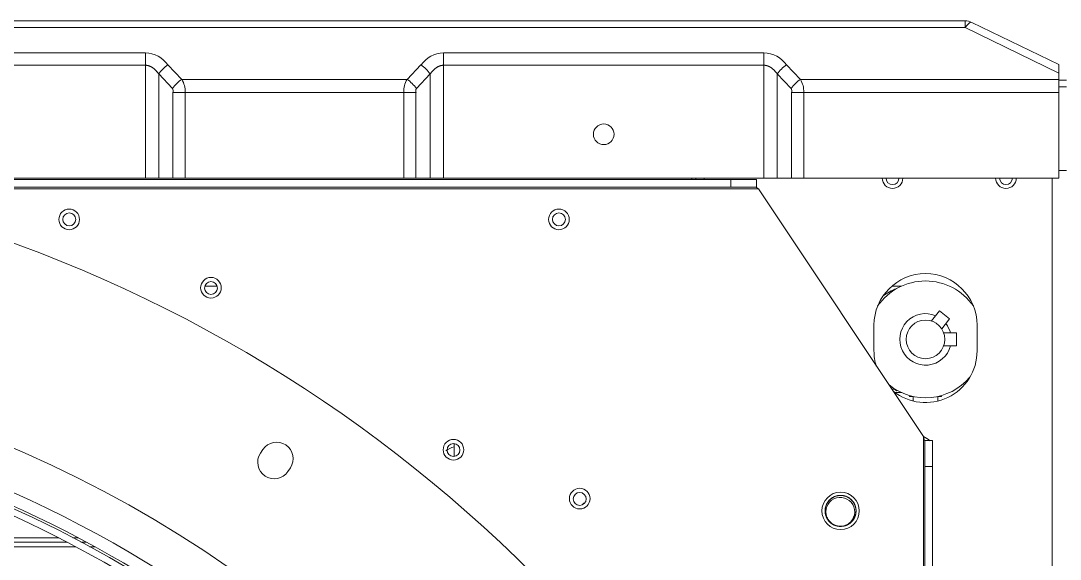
# Model space of a CAD drawing. Header units: millimetres. Extents: x 113490 to 142599, y -20467 to 115.
# Drawn here: x 126723.5 to 127126.7, y -9893.2 to -9684.5 of the extents above; entities that cross this region are included whole.
import ezdxf

# ---------------------------------------------------------------- set-up
doc = ezdxf.new("R2010")
doc.units = ezdxf.units.MM
doc.layers.add('DV3_0', color=7, linetype='Continuous')

msp = doc.modelspace()

# ---------------------------------------------------------------- linework, layer by layer
at = {"layer": 'DV3_0', "color": 7, "linetype": 'Continuous', "lineweight": 15}
for p, q in [((125974.62, -9684.49), (127089.86, -9684.49)), ((127092.48, -9685.09), (127126.24, -9701.49)), ((127126.24, -9701.49), (127126.24, -9704.81)), ((127126.24, -9707.21), (127126.24, -9704.81)), ((127126.24, -9707.21), (127126.24, -9712.24)), ((127126.24, -9707.49), (127129.24, -9707.49)), ((127126.24, -9745.49), (127126.24, -9712.24)), ((127126.24, -9742.49), (127129.24, -9742.49)), ((126065.58, -9745.99), (126998.9, -9745.99)), ((126771.8, -9745.49), (126647.48, -9745.49)), ((126776.96, -9745.49), (126771.8, -9745.49)), ((126776.96, -9745.49), (126782.49, -9745.49)), ((126787.26, -9745.49), (126782.49, -9745.49)), ((126787.26, -9745.49), (126872.02, -9745.49)), ((126876.79, -9745.49), (126872.02, -9745.49)), ((126876.79, -9745.49), (126882.31, -9745.49)), ((126887.48, -9745.49), (126882.31, -9745.49)), ((127011.8, -9745.49), (126887.48, -9745.49)), ((126983.84, -9745.49), (126983.84, -9745.99)), ((126998.9, -9748.99), (126998.9, -9745.99)), ((126998.9, -9745.99), (127008.9, -9745.99)), ((127008.9, -9745.99), (127008.9, -9748.99)), ((127016.96, -9745.49), (127011.8, -9745.49)), ((127016.96, -9745.49), (127022.49, -9745.49)), ((127027.26, -9745.49), (127022.49, -9745.49)), ((127027.26, -9745.49), (127126.24, -9745.49)), ((126065.58, -9748.99), (126998.9, -9748.99)), ((127008.9, -9748.99), (126998.9, -9748.99)), ((127008.9, -9748.99), (127008.9, -9749.17)), ((127073.64, -9845.59), (127009.64, -9749.59)), ((126799.63, -9787.36), (126794.85, -9787.36)), ((127065.18, -9787.36), (127061.4, -9787.36)), ((127079.86, -9796.98), (127076.84, -9800.87)), ((127079.86, -9796.98), (127083.81, -9800.04)), ((127054.48, -9802.49), (127054.48, -9812.49)), ((127080.79, -9803.93), (127083.81, -9800.04)), ((127094.48, -9812.49), (127094.48, -9802.49)), ((127086.48, -9805.49), (127081.55, -9805.49)), ((127086.48, -9805.49), (127086.48, -9810.49)), ((127081.55, -9810.49), (127086.48, -9810.49)), ((127061.62, -9827.56), (127062.19, -9826.99)), ((127062.18, -9826.98), (127063.18, -9827.98)), ((127063.18, -9827.98), (127063.43, -9827.74)), ((127062.66, -9828.62), (127065.18, -9828.62)), ((127068.32, -9829.77), (127068.32, -9830.12)), ((127069.75, -9830.12), (127068.32, -9830.12)), ((127069.72, -9830.12), (127069.72, -9831.92)), ((127080.64, -9830.12), (127079.21, -9830.12)), ((127079.24, -9831.92), (127079.24, -9830.12)), ((127080.64, -9830.12), (127080.64, -9829.77)), ((127074.06, -9847.26), (127073.64, -9845.59)), ((127074.06, -9847.26), (127074.24, -9847.26)), ((127074.24, -9857.26), (127074.24, -9847.26)), ((127074.24, -9847.26), (127077.24, -9847.26)), ((127077.24, -9847.26), (127077.24, -9857.26)), ((126817.4, -9850.7), (126816.45, -9852.11)), ((126891.63, -9848.41), (126891.63, -9853.37)), ((126827.09, -9859.23), (126828.04, -9857.81)), ((127074.24, -9857.26), (127074.24, -11851.51)), ((127077.24, -9857.26), (127074.24, -9857.26)), ((127077.24, -9857.26), (127077.24, -11851.51)), ((126658.76, -9886.59), (126741.37, -9886.59)), ((126746.74, -9886.59), (126748.86, -9886.59))]:
    msp.add_line(p, q, dxfattribs=at)
at = {"layer": 'DV3_0', "color": 7, "linetype": 'Continuous', "lineweight": 20}
for p, q in [((127089.86, -9684.49), (127089.86, -9687.14)), ((125974.62, -9687.14), (127089.86, -9687.14)), ((127089.86, -9687.14), (127126.24, -9704.81)), ((126771.8, -9696.95), (126647.48, -9696.95)), ((126771.8, -9701.73), (126771.8, -9696.95)), ((126887.48, -9696.95), (127011.8, -9696.95)), ((126887.48, -9696.95), (126887.48, -9701.73)), ((127011.8, -9696.95), (127011.8, -9701.73)), ((126771.8, -9701.73), (126647.48, -9701.73)), ((126771.8, -9745.49), (126771.8, -9701.73)), ((126785.93, -9707.21), (126780.54, -9701.62)), ((126873.35, -9707.21), (126878.73, -9701.62)), ((126887.48, -9701.73), (127011.8, -9701.73)), ((126887.48, -9745.49), (126887.48, -9701.73)), ((127011.8, -9745.49), (127011.8, -9701.73)), ((127020.54, -9701.62), (127025.93, -9707.21)), ((126776.96, -9745.49), (126776.96, -9705.11)), ((126782.35, -9710.7), (126776.96, -9705.11)), ((126876.93, -9710.7), (126882.31, -9705.11)), ((126882.31, -9745.49), (126882.31, -9705.11)), ((127016.96, -9705.11), (127022.35, -9710.7)), ((127016.96, -9745.49), (127016.96, -9705.11)), ((126873.35, -9707.21), (126785.93, -9707.21)), ((127126.24, -9707.21), (127025.93, -9707.21)), ((127126.24, -9710.09), (127129.24, -9710.09)), ((126782.49, -9712.24), (126787.26, -9712.24)), ((126782.49, -9745.49), (126782.49, -9712.24)), ((126872.02, -9712.24), (126787.26, -9712.24)), ((126787.26, -9745.49), (126787.26, -9712.24)), ((126872.02, -9745.49), (126872.02, -9712.24)), ((126872.02, -9712.24), (126876.79, -9712.24)), ((126876.79, -9745.49), (126876.79, -9712.24)), ((127027.26, -9712.24), (127022.49, -9712.24)), ((127022.49, -9712.24), (127022.49, -9745.49)), ((127126.24, -9712.24), (127027.26, -9712.24)), ((127027.26, -9712.24), (127027.26, -9745.49)), ((126985.31, -9745.99), (126985.31, -9745.49)), ((126988.63, -9745.99), (126988.63, -9745.49)), ((127123.64, -11903.49), (127123.64, -9745.49)), ((126054.84, -9749.59), (127009.64, -9749.59)), ((127073.64, -9845.59), (127073.64, -11865.47)), ((126744.8, -9888.39), (126657.69, -9888.39)), ((126659.71, -9884.99), (126738.26, -9884.99)), ((126743.71, -9884.99), (126745.86, -9884.99)), ((126752.17, -9888.39), (126750.08, -9888.39))]:
    msp.add_line(p, q, dxfattribs=at)
at = {"layer": 'DV3_0', "color": 7, "linetype": 'Continuous', "lineweight": 15}
for centre, radius in [((126949.64, -9728.49), 4), ((126742.24, -9761.49), 4), ((126742.25, -9761.49), 2.5), ((126932.24, -9761.49), 4), ((126932.25, -9761.49), 2.5), ((126797.24, -9787.99), 4), ((126797.24, -9788.09), 2.5), ((127074.48, -9807.99), 7.5), ((126891.34, -9850.79), 4), ((126891.34, -9850.89), 2.5), ((126940.32, -9869.74), 4), ((126940.32, -9869.84), 2.5), ((127041.52, -9874.49), 7.25)]:
    msp.add_circle(centre, radius, dxfattribs=at)
for centre, radius, start, end in [((127089.86, -9690.49), 6, 64.0935, 90), ((127061.69, -9745.49), 4, 180, 0), ((127061.69, -9745.49), 2.5, 180, 0), ((127105.69, -9745.49), 4, 180, 0), ((127105.69, -9745.49), 2.5, 180, 0), ((127006.36, -9754.47), 5.88, 56.0756, 64.4173), ((126532.24, -10288.99), 551.5, 15.4775, 74.5225), ((127074.48, -9802.49), 20, 0, 180), ((127074.48, -9807.99), 22.63, 34.9105, 145.1427), ((127074.48, -9807.99), 10, 66.6866, 345.5225), ((127074.48, -9807.99), 10, 14.4775, 37.7316), ((126532.24, -10288.99), 477.5, 46.9802, 133.0198), ((127074.48, -9812.49), 20, 180, 197.1139), ((127074.48, -9812.49), 20, 231.3142, 0), ((127074.48, -9807.99), 22.63, 231.3833, 319.4328), ((126532.24, -10288.99), 456, 45.9967, 135.345), ((126532.24, -10288.99), 453.5, 45.9921, 90), ((126822.72, -9854.26), 6.4, 326.25, 146.25), ((127063.92, -9863.19), 20.1, 52.3918, 61.0769), ((126821.77, -9855.67), 6.4, 146.25, 326.25), ((126532.24, -10288.99), 457, 46.1533, 71.5308), ((127041.52, -9874.49), 6, 244.8963, 262.5227)]:
    msp.add_arc(centre, radius, start, end, dxfattribs=at)
at = {"layer": 'DV3_0', "color": 7, "linetype": 'Continuous', "lineweight": 20}
for centre, radius, start, end in [((126771.55, -9707.93), 10.99, 35.0741, 88.685), ((126887.73, -9707.93), 10.99, 91.315, 144.9259), ((127011.55, -9707.93), 10.99, 35.0742, 88.685), ((126780.7, -9711.63), 1.89, 340.9987, 29.2464), ((126777.93, -9712.01), 9.33, 358.5724, 30.9701), ((126881.35, -9712.01), 9.33, 149.0311, 181.4263), ((126878.58, -9711.63), 1.89, 150.7558, 198.9991), ((127020.7, -9711.63), 1.89, 341.0011, 29.2441), ((127017.93, -9712.01), 9.33, 358.5734, 30.9691), ((126532.24, -10288.99), 461.75, 46.1456, 74.9574)]:
    msp.add_arc(centre, radius, start, end, dxfattribs=at)
for centre, major_axis, ratio, start_param, end_param in [((127089.86, -9690.49), (-2.62, -5.4), 0.282676, 3.141593, 4.185324), ((127069.04, -9807.99), (0, 20.63), 0.922201, 0.30733, 0.621493), ((127069.04, -9807.99), (0, 20.63), 0.922201, 2.763806, 2.796406)]:
    msp.add_ellipse(centre, major_axis=major_axis, ratio=ratio, start_param=start_param, end_param=end_param, dxfattribs=at)
at = {"layer": 'DV3_0', "color": 7, "linetype": 'Continuous', "lineweight": 15}
for centre, major_axis, ratio, start_param, end_param in [((126780.54, -9705.11), (-4.49, -4.33), 0.436952, 4.313983, 5.138233), ((126878.73, -9705.11), (-4.49, 4.33), 0.436952, 4.286545, 5.110795), ((127020.54, -9705.11), (4.49, 4.33), 0.436952, 1.172391, 1.99664), ((126785.93, -9710.7), (-4.49, -4.33), 0.436952, 4.313983, 5.138233), ((126873.35, -9710.7), (-4.49, 4.33), 0.436952, 4.286545, 5.110795), ((127025.93, -9710.7), (4.49, 4.33), 0.436952, 1.172391, 1.99664), ((126942.09, -9874.99), (0, -3.5), 0.386711, 3.073909, 3.755425)]:
    msp.add_ellipse(centre, major_axis=major_axis, ratio=ratio, start_param=start_param, end_param=end_param, dxfattribs=at)
at = {"layer": 'DV3_0', "color": 7, "linetype": 'Continuous', "lineweight": 20}
for points, knots in [([(126776.96, -9705.11), (126776.9, -9705.01), (126776.76, -9704.83), (126776.56, -9704.57), (126776.37, -9704.33), (126776.17, -9704.11), (126775.98, -9703.89), (126775.79, -9703.7), (126775.6, -9703.51), (126775.42, -9703.34), (126775.24, -9703.18), (126775.06, -9703.03), (126774.89, -9702.89), (126774.72, -9702.77), (126774.55, -9702.65), (126774.38, -9702.54), (126774.22, -9702.44), (126774.06, -9702.35), (126773.9, -9702.26), (126773.74, -9702.18), (126773.58, -9702.11), (126773.43, -9702.05), (126773.28, -9701.99), (126773.12, -9701.94), (126772.97, -9701.89), (126772.83, -9701.85), (126772.68, -9701.82), (126772.53, -9701.79), (126772.38, -9701.77), (126772.24, -9701.75), (126772.09, -9701.74), (126771.95, -9701.73), (126771.85, -9701.73), (126771.8, -9701.73)], [0, 0, 0, 0, 0.049761, 0.097511, 0.143355, 0.187397, 0.229741, 0.27049, 0.309741, 0.347591, 0.384133, 0.419456, 0.453643, 0.486777, 0.518934, 0.550188, 0.580608, 0.610261, 0.63921, 0.667514, 0.695232, 0.722417, 0.749122, 0.775397, 0.801291, 0.826849, 0.852118, 0.87714, 0.901959, 0.926615, 0.951152, 0.975613, 1, 1, 1, 1]), ([(126882.31, -9705.11), (126882.38, -9705.01), (126882.51, -9704.83), (126882.71, -9704.57), (126882.91, -9704.33), (126883.11, -9704.11), (126883.3, -9703.89), (126883.49, -9703.7), (126883.68, -9703.51), (126883.86, -9703.34), (126884.04, -9703.18), (126884.22, -9703.03), (126884.39, -9702.89), (126884.56, -9702.77), (126884.73, -9702.65), (126884.9, -9702.54), (126885.06, -9702.44), (126885.22, -9702.35), (126885.38, -9702.26), (126885.54, -9702.18), (126885.7, -9702.11), (126885.85, -9702.05), (126886, -9701.99), (126886.15, -9701.94), (126886.3, -9701.89), (126886.45, -9701.85), (126886.6, -9701.82), (126886.75, -9701.79), (126886.9, -9701.77), (126887.04, -9701.75), (126887.19, -9701.74), (126887.33, -9701.73), (126887.43, -9701.73), (126887.48, -9701.73)], [0, 0, 0, 0, 0.049763, 0.097515, 0.143361, 0.187404, 0.22975, 0.270499, 0.309752, 0.347603, 0.384146, 0.419469, 0.453658, 0.486792, 0.51895, 0.550205, 0.580625, 0.610279, 0.639228, 0.667533, 0.695251, 0.722437, 0.749143, 0.775418, 0.801312, 0.826872, 0.852141, 0.877163, 0.901984, 0.926638, 0.951182, 0.975637, 1, 1, 1, 1]), ([(127011.8, -9701.73), (127011.85, -9701.73), (127011.95, -9701.73), (127012.09, -9701.74), (127012.24, -9701.75), (127012.38, -9701.77), (127012.53, -9701.79), (127012.68, -9701.82), (127012.83, -9701.85), (127012.97, -9701.89), (127013.12, -9701.94), (127013.28, -9701.99), (127013.43, -9702.05), (127013.58, -9702.11), (127013.74, -9702.18), (127013.9, -9702.26), (127014.06, -9702.35), (127014.22, -9702.44), (127014.38, -9702.54), (127014.55, -9702.65), (127014.72, -9702.77), (127014.89, -9702.89), (127015.06, -9703.03), (127015.24, -9703.18), (127015.42, -9703.34), (127015.6, -9703.51), (127015.79, -9703.7), (127015.98, -9703.89), (127016.17, -9704.1), (127016.37, -9704.33), (127016.56, -9704.57), (127016.76, -9704.83), (127016.9, -9705.01), (127016.96, -9705.11)], [0, 0, 0, 0, 0.024411, 0.048865, 0.073398, 0.098052, 0.122868, 0.147887, 0.173153, 0.198708, 0.224599, 0.250871, 0.277573, 0.304754, 0.332468, 0.360769, 0.389714, 0.419362, 0.449778, 0.481027, 0.51318, 0.546308, 0.58049, 0.615807, 0.652342, 0.690186, 0.729429, 0.77017, 0.812504, 0.856543, 0.902362, 0.950108, 1, 1, 1, 1])]:
    msp.add_open_spline(points, degree=3, knots=knots, dxfattribs=at)
at = {"layer": 'DV3_0', "color": 7, "linetype": 'Continuous', "lineweight": 15}
msp.add_open_spline([(126891.62, -9849.6), (126890.44, -9849.94), (126889.34, -9850.5), (126888.34, -9851.23)], degree=3, dxfattribs=at)
msp.add_rational_spline([(127035.98, -9876.79), (127037.31, -9879.99), (127040.74, -9880.44), (127044.18, -9880.89), (127046.28, -9878.14), (127048.39, -9875.39), (127047.06, -9872.19), (127045.74, -9868.99), (127042.3, -9868.54), (127038.87, -9868.09), (127036.76, -9870.84), (127034.65, -9873.59), (127035.98, -9876.79), (127037.31, -9879.99), (127040.74, -9880.44), (127044.18, -9880.89), (127046.28, -9878.14), (127048.39, -9875.39), (127047.06, -9872.19), (127045.74, -9868.99), (127042.3, -9868.54), (127038.87, -9868.09), (127036.76, -9870.84), (127034.65, -9873.59), (127035.98, -9876.79), (127036.87, -9878.94), (127038.98, -9879.92)], [1, 0.866025403784, 1, 0.866025403784, 1, 0.866025403784, 1, 0.866025403784, 1, 0.866025403784, 1, 0.866025403784, 1, 0.866025403784, 1, 0.866025403784, 1, 0.866025403784, 1, 0.866025403784, 1, 0.866025403784, 1, 0.866025403784, 1, 0.90591222949, 0.943976505854], degree=2, knots=[0.94372108, 0.94372108, 0.94372108, 0.9481517, 0.9481517, 0.95258231, 0.95258231, 0.95701293, 0.95701293, 0.96144354, 0.96144354, 0.96587416, 0.96587416, 0.97030477, 0.97030477, 0.97473539, 0.97473539, 0.979166, 0.979166, 0.98359662, 0.98359662, 0.98802723, 0.98802723, 0.99245785, 0.99245785, 0.99688846, 0.99688846, 1, 1, 1], dxfattribs=at)
for points in [[(127038.98, -9879.92), (127037.74, -9879.27), (127036.77, -9878.18), (127035.73, -9875.59), (127035.71, -9874.12), (127036.69, -9871.52), (127037.68, -9870.4), (127040.17, -9869.2), (127041.66, -9869.1), (127042.99, -9869.57)], [(127042.99, -9869.57), (127044.35, -9869.89), (127045.54, -9870.78), (127046.97, -9873.14), (127047.2, -9874.61), (127046.62, -9877.31), (127045.8, -9878.54), (127043.55, -9880.17), (127042.13, -9880.56), (127040.74, -9880.44)]]:
    msp.add_open_spline(points, degree=3, knots=[0, 0, 0, 0, 0.25, 0.25, 0.5, 0.5, 0.75, 0.75, 1, 1, 1, 1], dxfattribs=at)

doc.saveas('drawing.dxf')
